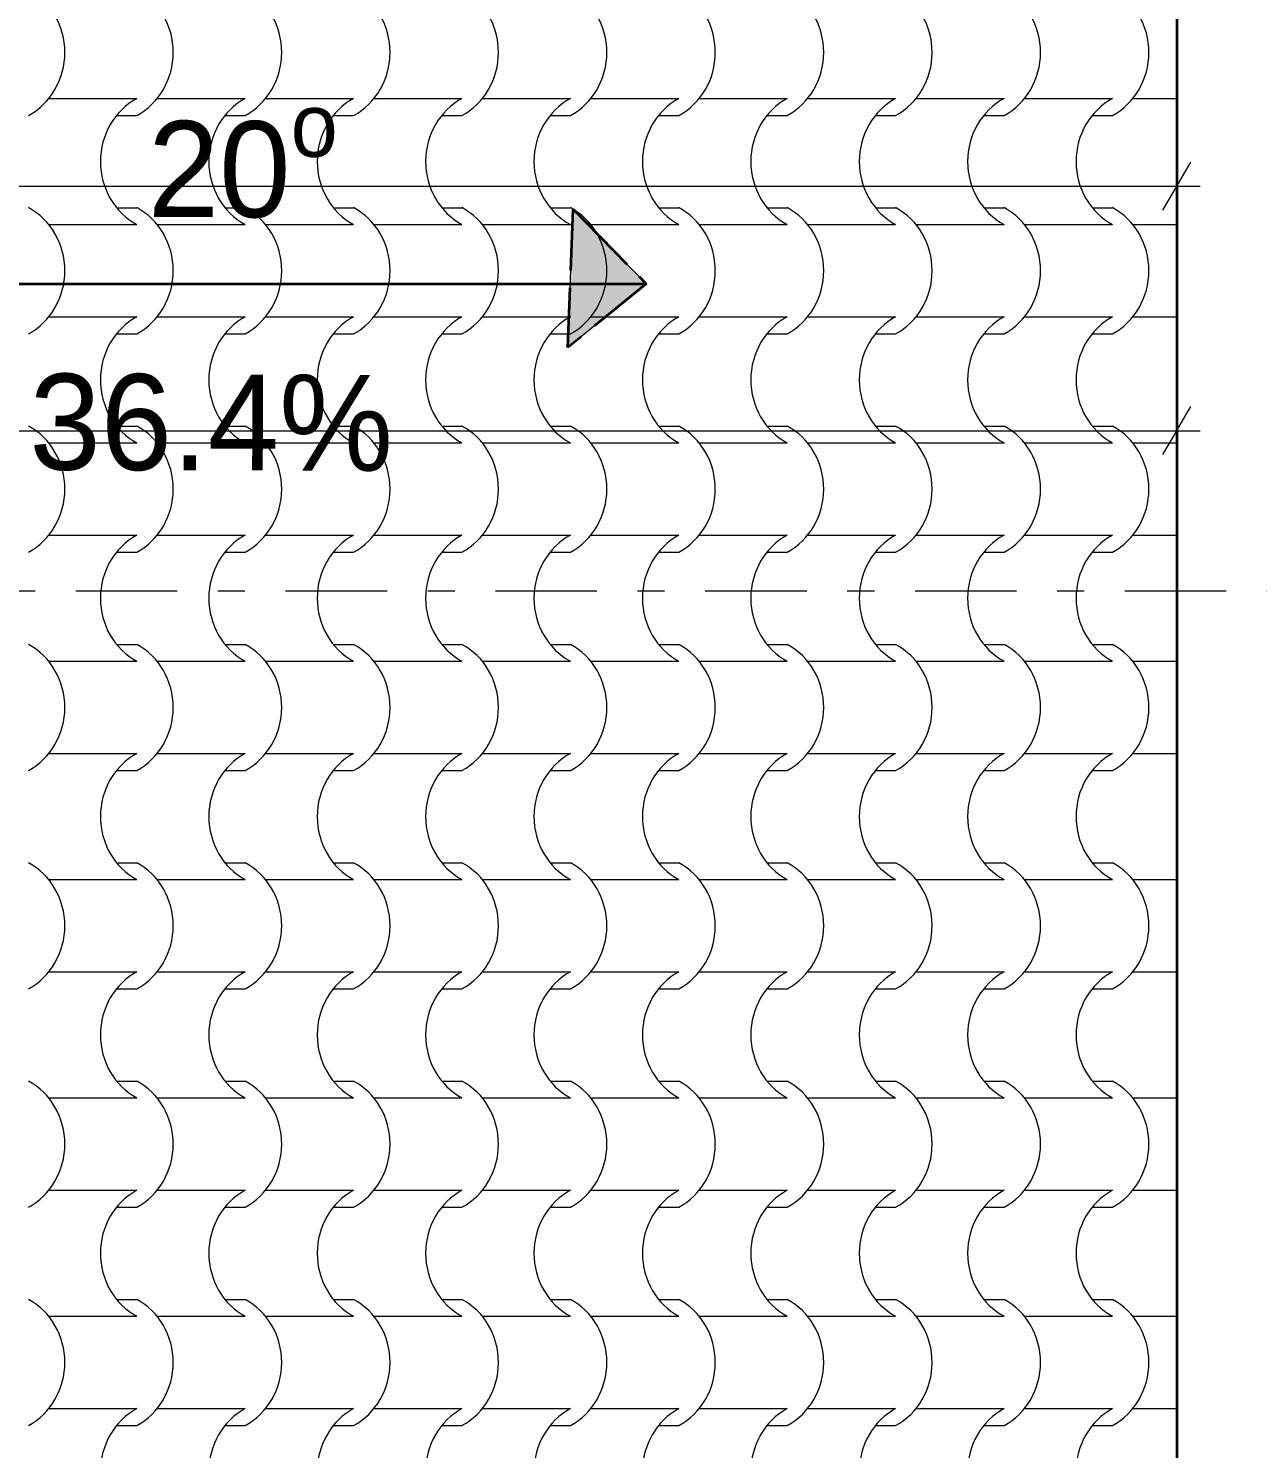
# Model space of a CAD drawing. Extents: x 1230 to 300706, y -1407 to 36108.
# Drawn here: x 252223 to 253824, y 9108 to 10958 of the extents above; entities that cross this region are included whole.
import ezdxf

# ---------------------------------------------------------------- set-up
doc = ezdxf.new("R2010")
doc.units = 0
doc.header["$LTSCALE"] = 5
doc.header["$MEASUREMENT"] = 0
doc.set_wipeout_variables(frame=1)
for name, pattern in [('- Двойно прекъснати линии', [1093.611073, 529.166651, -211.666656, 141.111112, -211.666656]), ('- Прекъснати линия', [423.333333, 211.666667, -211.666667]), ('- Скирити линии', [245, 200, -45]), ('Wipeout_Contour', [100000, 0, -100000])]:
    doc.linetypes.add(name, pattern=pattern)
for name, color, linetype, lineweight in [('1', 255, 'Continuous', 13), ('102', 254, 'Continuous', 15), ('41', 7, 'Continuous', 35), ('46', 9, 'Continuous', 35), ('85', 254, 'Continuous', 20)]:
    doc.layers.add(name, color=color, linetype=linetype, lineweight=lineweight)
doc.layers.add('65', color=7, linetype='Continuous', lineweight=20, true_color=0x4e4e4e)
doc.styles.add('GENERATED_STYLE_4', font='arial.ttf')

# ---------------------------------------------------------------- blocks, each defined once
blk = doc.blocks.new('*X46')
at = {"layer": '102', "color": 254, "linetype": 'Continuous', "lineweight": 15}
for p, q in [((329.972, 172.83), (331.117, 172.83)), ((331.117, 172.83), (332.263, 172.83)), ((332.797, 172.83), (333.943, 172.83)), ((333.943, 172.83), (335.089, 172.83)), ((335.622, 172.83), (336.768, 172.83)), ((336.768, 172.83), (337.914, 172.83)), ((338.448, 172.83), (339.594, 172.83)), ((339.594, 172.83), (340.739, 172.83)), ((341.273, 172.83), (342.419, 172.83)), ((342.419, 172.83), (343.565, 172.83)), ((344.099, 172.83), (345.244, 172.83)), ((345.244, 172.83), (346.39, 172.83)), ((346.924, 172.83), (348.07, 172.83)), ((348.07, 172.83), (349.216, 172.83)), ((349.749, 172.83), (350.895, 172.83)), ((350.895, 172.83), (352.041, 172.83)), ((352.575, 172.83), (353.721, 172.83)), ((353.721, 172.83), (354.866, 172.83)), ((355.4, 172.83), (356.546, 172.83)), ((356.546, 172.83), (357.692, 172.83)), ((358.225, 172.83), (359.371, 172.83)), ((331.736, 172.39), (332.263, 172.39)), ((334.562, 172.39), (335.089, 172.39)), ((337.387, 172.39), (337.914, 172.39)), ((340.213, 172.39), (340.739, 172.39)), ((343.038, 172.39), (343.565, 172.39)), ((345.863, 172.39), (346.39, 172.39)), ((348.689, 172.39), (349.216, 172.39)), ((351.514, 172.39), (352.041, 172.39)), ((354.34, 172.39), (354.866, 172.39)), ((357.165, 172.39), (357.692, 172.39)), ((331.736, 169.985), (332.263, 169.985)), ((334.562, 169.985), (335.089, 169.985)), ((337.387, 169.985), (337.914, 169.985)), ((340.213, 169.985), (340.739, 169.985)), ((343.038, 169.985), (343.565, 169.985)), ((345.863, 169.985), (346.39, 169.985)), ((348.689, 169.985), (349.216, 169.985)), ((351.514, 169.985), (352.041, 169.985)), ((354.34, 169.985), (354.866, 169.985)), ((357.165, 169.985), (357.692, 169.985)), ((329.972, 169.545), (331.117, 169.545)), ((331.117, 169.545), (332.263, 169.545)), ((332.797, 169.545), (333.943, 169.545)), ((333.943, 169.545), (335.089, 169.545)), ((335.622, 169.545), (336.768, 169.545)), ((336.768, 169.545), (337.914, 169.545)), ((338.448, 169.545), (339.594, 169.545)), ((339.594, 169.545), (340.739, 169.545)), ((341.273, 169.545), (342.419, 169.545)), ((342.419, 169.545), (343.565, 169.545)), ((344.099, 169.545), (345.244, 169.545)), ((345.244, 169.545), (346.39, 169.545)), ((346.924, 169.545), (348.07, 169.545)), ((348.07, 169.545), (349.216, 169.545)), ((349.749, 169.545), (350.895, 169.545)), ((350.895, 169.545), (352.041, 169.545)), ((352.575, 169.545), (353.721, 169.545)), ((353.721, 169.545), (354.866, 169.545)), ((355.4, 169.545), (356.546, 169.545)), ((356.546, 169.545), (357.692, 169.545)), ((358.225, 169.545), (359.371, 169.545)), ((329.972, 167.14), (331.117, 167.14)), ((331.117, 167.14), (332.263, 167.14)), ((332.797, 167.14), (333.943, 167.14)), ((333.943, 167.14), (335.089, 167.14)), ((335.622, 167.14), (336.768, 167.14)), ((336.768, 167.14), (337.914, 167.14)), ((338.448, 167.14), (339.594, 167.14)), ((339.594, 167.14), (340.739, 167.14)), ((341.273, 167.14), (342.419, 167.14)), ((342.419, 167.14), (343.565, 167.14)), ((344.099, 167.14), (345.244, 167.14)), ((345.244, 167.14), (346.39, 167.14)), ((346.924, 167.14), (348.07, 167.14)), ((348.07, 167.14), (349.216, 167.14)), ((349.749, 167.14), (350.895, 167.14)), ((350.895, 167.14), (352.041, 167.14)), ((352.575, 167.14), (353.721, 167.14)), ((353.721, 167.14), (354.866, 167.14)), ((355.4, 167.14), (356.546, 167.14)), ((356.546, 167.14), (357.692, 167.14)), ((358.225, 167.14), (359.371, 167.14)), ((331.736, 166.7), (332.263, 166.7)), ((334.562, 166.7), (335.089, 166.7)), ((337.387, 166.7), (337.914, 166.7)), ((340.213, 166.7), (340.739, 166.7)), ((343.038, 166.7), (343.565, 166.7)), ((345.863, 166.7), (346.39, 166.7)), ((348.689, 166.7), (349.216, 166.7)), ((351.514, 166.7), (352.041, 166.7)), ((354.34, 166.7), (354.866, 166.7)), ((357.165, 166.7), (357.692, 166.7)), ((331.736, 164.295), (332.263, 164.295)), ((334.562, 164.295), (335.089, 164.295)), ((337.387, 164.295), (337.914, 164.295)), ((340.213, 164.295), (340.739, 164.295)), ((343.038, 164.295), (343.565, 164.295)), ((345.863, 164.295), (346.39, 164.295)), ((348.689, 164.295), (349.216, 164.295)), ((351.514, 164.295), (352.041, 164.295)), ((354.34, 164.295), (354.866, 164.295)), ((357.165, 164.295), (357.692, 164.295)), ((329.972, 163.855), (331.117, 163.855)), ((331.117, 163.855), (332.263, 163.855)), ((332.797, 163.855), (333.943, 163.855)), ((333.943, 163.855), (335.089, 163.855)), ((335.622, 163.855), (336.768, 163.855)), ((336.768, 163.855), (337.914, 163.855)), ((338.448, 163.855), (339.594, 163.855)), ((339.594, 163.855), (340.739, 163.855)), ((341.273, 163.855), (342.419, 163.855)), ((342.419, 163.855), (343.565, 163.855)), ((344.099, 163.855), (345.244, 163.855)), ((345.244, 163.855), (346.39, 163.855)), ((346.924, 163.855), (348.07, 163.855)), ((348.07, 163.855), (349.216, 163.855)), ((349.749, 163.855), (350.895, 163.855)), ((350.895, 163.855), (352.041, 163.855)), ((352.575, 163.855), (353.721, 163.855)), ((353.721, 163.855), (354.866, 163.855)), ((355.4, 163.855), (356.546, 163.855)), ((356.546, 163.855), (357.692, 163.855)), ((358.225, 163.855), (359.371, 163.855)), ((329.972, 161.451), (331.117, 161.451)), ((331.117, 161.451), (332.263, 161.451)), ((332.797, 161.451), (333.943, 161.451)), ((333.943, 161.451), (335.089, 161.451)), ((335.622, 161.451), (336.768, 161.451)), ((336.768, 161.451), (337.914, 161.451)), ((338.448, 161.451), (339.594, 161.451)), ((339.594, 161.451), (340.739, 161.451)), ((341.273, 161.451), (342.419, 161.451)), ((342.419, 161.451), (343.565, 161.451)), ((344.099, 161.451), (345.244, 161.451)), ((345.244, 161.451), (346.39, 161.451)), ((346.924, 161.451), (348.07, 161.451)), ((348.07, 161.451), (349.216, 161.451)), ((349.749, 161.451), (350.895, 161.451)), ((350.895, 161.451), (352.041, 161.451)), ((352.575, 161.451), (353.721, 161.451)), ((353.721, 161.451), (354.866, 161.451)), ((355.4, 161.451), (356.546, 161.451)), ((356.546, 161.451), (357.692, 161.451)), ((358.225, 161.451), (359.371, 161.451)), ((331.736, 161.011), (332.263, 161.011)), ((334.562, 161.011), (335.089, 161.011)), ((337.387, 161.011), (337.914, 161.011)), ((340.213, 161.011), (340.739, 161.011)), ((343.038, 161.011), (343.565, 161.011)), ((345.863, 161.011), (346.39, 161.011)), ((348.689, 161.011), (349.216, 161.011)), ((351.514, 161.011), (352.041, 161.011)), ((354.34, 161.011), (354.866, 161.011)), ((357.165, 161.011), (357.692, 161.011)), ((331.736, 158.606), (332.263, 158.606)), ((334.562, 158.606), (335.089, 158.606)), ((337.387, 158.606), (337.914, 158.606)), ((340.213, 158.606), (340.739, 158.606)), ((343.038, 158.606), (343.565, 158.606)), ((345.863, 158.606), (346.39, 158.606)), ((348.689, 158.606), (349.216, 158.606)), ((351.514, 158.606), (352.041, 158.606)), ((354.34, 158.606), (354.866, 158.606)), ((357.165, 158.606), (357.692, 158.606)), ((329.972, 158.166), (331.117, 158.166)), ((331.117, 158.166), (332.263, 158.166)), ((332.797, 158.166), (333.943, 158.166)), ((333.943, 158.166), (335.089, 158.166)), ((335.622, 158.166), (336.768, 158.166)), ((336.768, 158.166), (337.914, 158.166)), ((338.448, 158.166), (339.594, 158.166)), ((339.594, 158.166), (340.739, 158.166)), ((341.273, 158.166), (342.419, 158.166)), ((342.419, 158.166), (343.565, 158.166)), ((344.099, 158.166), (345.244, 158.166)), ((345.244, 158.166), (346.39, 158.166)), ((346.924, 158.166), (348.07, 158.166)), ((348.07, 158.166), (349.216, 158.166)), ((349.749, 158.166), (350.895, 158.166)), ((350.895, 158.166), (352.041, 158.166)), ((352.575, 158.166), (353.721, 158.166)), ((353.721, 158.166), (354.866, 158.166)), ((355.4, 158.166), (356.546, 158.166)), ((356.546, 158.166), (357.692, 158.166)), ((358.225, 158.166), (359.371, 158.166)), ((329.972, 155.761), (331.117, 155.761)), ((331.117, 155.761), (332.263, 155.761)), ((332.797, 155.761), (333.943, 155.761)), ((333.943, 155.761), (335.089, 155.761)), ((335.622, 155.761), (336.768, 155.761)), ((336.768, 155.761), (337.914, 155.761)), ((338.448, 155.761), (339.594, 155.761)), ((339.594, 155.761), (340.739, 155.761)), ((341.273, 155.761), (342.419, 155.761)), ((342.419, 155.761), (343.565, 155.761)), ((344.099, 155.761), (345.244, 155.761)), ((345.244, 155.761), (346.39, 155.761)), ((346.924, 155.761), (348.07, 155.761)), ((348.07, 155.761), (349.216, 155.761)), ((349.749, 155.761), (350.895, 155.761)), ((350.895, 155.761), (352.041, 155.761)), ((352.575, 155.761), (353.721, 155.761)), ((353.721, 155.761), (354.866, 155.761)), ((355.4, 155.761), (356.546, 155.761)), ((356.546, 155.761), (357.692, 155.761)), ((358.225, 155.761), (359.371, 155.761)), ((331.736, 155.321), (332.263, 155.321)), ((334.562, 155.321), (335.089, 155.321)), ((337.387, 155.321), (337.914, 155.321)), ((340.213, 155.321), (340.739, 155.321)), ((343.038, 155.321), (343.565, 155.321)), ((345.863, 155.321), (346.39, 155.321)), ((348.689, 155.321), (349.216, 155.321)), ((351.514, 155.321), (352.041, 155.321)), ((354.34, 155.321), (354.866, 155.321)), ((357.165, 155.321), (357.692, 155.321)), ((331.736, 152.916), (332.263, 152.916)), ((334.562, 152.916), (335.089, 152.916)), ((337.387, 152.916), (337.914, 152.916)), ((340.213, 152.916), (340.739, 152.916)), ((343.038, 152.916), (343.565, 152.916)), ((345.863, 152.916), (346.39, 152.916)), ((348.689, 152.916), (349.216, 152.916)), ((351.514, 152.916), (352.041, 152.916)), ((354.34, 152.916), (354.866, 152.916)), ((357.165, 152.916), (357.692, 152.916)), ((329.972, 152.476), (331.117, 152.476)), ((331.117, 152.476), (332.263, 152.476)), ((332.797, 152.476), (333.943, 152.476)), ((333.943, 152.476), (335.089, 152.476)), ((335.622, 152.476), (336.768, 152.476)), ((336.768, 152.476), (337.914, 152.476)), ((338.448, 152.476), (339.594, 152.476)), ((339.594, 152.476), (340.739, 152.476)), ((341.273, 152.476), (342.419, 152.476)), ((342.419, 152.476), (343.565, 152.476)), ((344.099, 152.476), (345.244, 152.476)), ((345.244, 152.476), (346.39, 152.476)), ((346.924, 152.476), (348.07, 152.476)), ((348.07, 152.476), (349.216, 152.476)), ((349.749, 152.476), (350.895, 152.476)), ((350.895, 152.476), (352.041, 152.476)), ((352.575, 152.476), (353.721, 152.476)), ((353.721, 152.476), (354.866, 152.476)), ((355.4, 152.476), (356.546, 152.476)), ((356.546, 152.476), (357.692, 152.476)), ((358.225, 152.476), (359.371, 152.476)), ((329.972, 150.071), (331.117, 150.071)), ((331.117, 150.071), (332.263, 150.071)), ((332.797, 150.071), (333.943, 150.071)), ((333.943, 150.071), (335.089, 150.071)), ((335.622, 150.071), (336.768, 150.071)), ((336.768, 150.071), (337.914, 150.071)), ((338.448, 150.071), (339.594, 150.071)), ((339.594, 150.071), (340.739, 150.071)), ((341.273, 150.071), (342.419, 150.071)), ((342.419, 150.071), (343.565, 150.071)), ((344.099, 150.071), (345.244, 150.071)), ((345.244, 150.071), (346.39, 150.071)), ((346.924, 150.071), (348.07, 150.071)), ((348.07, 150.071), (349.216, 150.071)), ((349.749, 150.071), (350.895, 150.071)), ((350.895, 150.071), (352.041, 150.071)), ((352.575, 150.071), (353.721, 150.071)), ((353.721, 150.071), (354.866, 150.071)), ((355.4, 150.071), (356.546, 150.071)), ((356.546, 150.071), (357.692, 150.071)), ((358.225, 150.071), (359.371, 150.071)), ((331.736, 149.631), (332.263, 149.631)), ((334.562, 149.631), (335.089, 149.631)), ((337.387, 149.631), (337.914, 149.631)), ((340.213, 149.631), (340.739, 149.631)), ((343.038, 149.631), (343.565, 149.631)), ((345.863, 149.631), (346.39, 149.631)), ((348.689, 149.631), (349.216, 149.631)), ((351.514, 149.631), (352.041, 149.631)), ((354.34, 149.631), (354.866, 149.631)), ((357.165, 149.631), (357.692, 149.631)), ((331.736, 147.227), (332.263, 147.227)), ((334.562, 147.227), (335.089, 147.227)), ((337.387, 147.227), (337.914, 147.227)), ((340.213, 147.227), (340.739, 147.227)), ((343.038, 147.227), (343.565, 147.227)), ((345.863, 147.227), (346.39, 147.227)), ((348.689, 147.227), (349.216, 147.227)), ((351.514, 147.227), (352.041, 147.227)), ((354.34, 147.227), (354.866, 147.227)), ((357.165, 147.227), (357.692, 147.227)), ((329.972, 146.787), (331.117, 146.787)), ((331.117, 146.787), (332.263, 146.787)), ((332.797, 146.787), (333.943, 146.787)), ((333.943, 146.787), (335.089, 146.787)), ((335.622, 146.787), (336.768, 146.787)), ((336.768, 146.787), (337.914, 146.787)), ((338.448, 146.787), (339.594, 146.787)), ((339.594, 146.787), (340.739, 146.787)), ((341.273, 146.787), (342.419, 146.787)), ((342.419, 146.787), (343.565, 146.787)), ((344.099, 146.787), (345.244, 146.787)), ((345.244, 146.787), (346.39, 146.787)), ((346.924, 146.787), (348.07, 146.787)), ((348.07, 146.787), (349.216, 146.787)), ((349.749, 146.787), (350.895, 146.787)), ((350.895, 146.787), (352.041, 146.787)), ((352.575, 146.787), (353.721, 146.787)), ((353.721, 146.787), (354.866, 146.787)), ((355.4, 146.787), (356.546, 146.787)), ((356.546, 146.787), (357.692, 146.787)), ((358.225, 146.787), (359.371, 146.787)), ((329.972, 144.382), (331.117, 144.382)), ((331.117, 144.382), (332.263, 144.382)), ((332.797, 144.382), (333.943, 144.382)), ((333.943, 144.382), (335.089, 144.382)), ((335.622, 144.382), (336.768, 144.382)), ((336.768, 144.382), (337.914, 144.382)), ((338.448, 144.382), (339.594, 144.382)), ((339.594, 144.382), (340.739, 144.382)), ((341.273, 144.382), (342.419, 144.382)), ((342.419, 144.382), (343.565, 144.382)), ((344.099, 144.382), (345.244, 144.382)), ((345.244, 144.382), (346.39, 144.382)), ((346.924, 144.382), (348.07, 144.382)), ((348.07, 144.382), (349.216, 144.382)), ((349.749, 144.382), (350.895, 144.382)), ((350.895, 144.382), (352.041, 144.382)), ((352.575, 144.382), (353.721, 144.382)), ((353.721, 144.382), (354.866, 144.382)), ((355.4, 144.382), (356.546, 144.382)), ((356.546, 144.382), (357.692, 144.382)), ((358.225, 144.382), (359.371, 144.382)), ((331.736, 143.942), (332.263, 143.942)), ((334.562, 143.942), (335.089, 143.942)), ((337.387, 143.942), (337.914, 143.942)), ((340.213, 143.942), (340.739, 143.942)), ((343.038, 143.942), (343.565, 143.942)), ((345.863, 143.942), (346.39, 143.942)), ((348.689, 143.942), (349.216, 143.942)), ((351.514, 143.942), (352.041, 143.942)), ((354.34, 143.942), (354.866, 143.942)), ((357.165, 143.942), (357.692, 143.942)), ((331.736, 141.537), (332.263, 141.537)), ((334.562, 141.537), (335.089, 141.537)), ((337.387, 141.537), (337.914, 141.537)), ((340.213, 141.537), (340.739, 141.537)), ((343.038, 141.537), (343.565, 141.537)), ((345.863, 141.537), (346.39, 141.537)), ((348.689, 141.537), (349.216, 141.537)), ((351.514, 141.537), (352.041, 141.537)), ((354.34, 141.537), (354.866, 141.537)), ((357.165, 141.537), (357.692, 141.537)), ((329.972, 141.097), (331.117, 141.097)), ((331.117, 141.097), (332.263, 141.097)), ((332.797, 141.097), (333.943, 141.097)), ((333.943, 141.097), (335.089, 141.097)), ((335.622, 141.097), (336.768, 141.097)), ((336.768, 141.097), (337.914, 141.097)), ((338.448, 141.097), (339.594, 141.097)), ((339.594, 141.097), (340.739, 141.097)), ((341.273, 141.097), (342.419, 141.097)), ((342.419, 141.097), (343.565, 141.097)), ((344.099, 141.097), (345.244, 141.097)), ((345.244, 141.097), (346.39, 141.097)), ((346.924, 141.097), (348.07, 141.097)), ((348.07, 141.097), (349.216, 141.097)), ((349.749, 141.097), (350.895, 141.097)), ((350.895, 141.097), (352.041, 141.097)), ((352.575, 141.097), (353.721, 141.097)), ((353.721, 141.097), (354.866, 141.097)), ((355.4, 141.097), (356.546, 141.097)), ((356.546, 141.097), (357.692, 141.097)), ((358.225, 141.097), (359.371, 141.097)), ((329.972, 138.692), (331.117, 138.692)), ((331.117, 138.692), (332.263, 138.692)), ((332.797, 138.692), (333.943, 138.692)), ((333.943, 138.692), (335.089, 138.692)), ((335.622, 138.692), (336.768, 138.692)), ((336.768, 138.692), (337.914, 138.692)), ((338.448, 138.692), (339.594, 138.692)), ((339.594, 138.692), (340.739, 138.692)), ((341.273, 138.692), (342.419, 138.692)), ((342.419, 138.692), (343.565, 138.692)), ((344.099, 138.692), (345.244, 138.692)), ((345.244, 138.692), (346.39, 138.692)), ((346.924, 138.692), (348.07, 138.692)), ((348.07, 138.692), (349.216, 138.692)), ((349.749, 138.692), (350.895, 138.692)), ((350.895, 138.692), (352.041, 138.692)), ((352.575, 138.692), (353.721, 138.692)), ((353.721, 138.692), (354.866, 138.692)), ((355.4, 138.692), (356.546, 138.692)), ((356.546, 138.692), (357.692, 138.692)), ((358.225, 138.692), (359.371, 138.692)), ((331.736, 138.252), (332.263, 138.252)), ((334.562, 138.252), (335.089, 138.252)), ((337.387, 138.252), (337.914, 138.252)), ((340.213, 138.252), (340.739, 138.252)), ((343.038, 138.252), (343.565, 138.252)), ((345.863, 138.252), (346.39, 138.252)), ((348.689, 138.252), (349.216, 138.252)), ((351.514, 138.252), (352.041, 138.252)), ((354.34, 138.252), (354.866, 138.252)), ((357.165, 138.252), (357.692, 138.252))]:
    blk.add_line(p, q, dxfattribs=at)
for centre, major_axis, start_param, end_param in [((328.661, 174.032), (0, 1.839), 3.607672, 5.817106), ((331.487, 174.032), (0, 1.839), 3.607672, 5.817106), ((334.312, 174.032), (0, 1.839), 3.607672, 5.817106), ((337.138, 174.032), (0, 1.839), 3.607672, 5.817106), ((339.963, 174.032), (0, 1.839), 3.607672, 5.817106), ((342.788, 174.032), (0, 1.839), 3.607672, 5.817106), ((345.614, 174.032), (0, 1.839), 3.607672, 5.817106), ((348.439, 174.032), (0, 1.839), 3.607672, 5.817106), ((351.265, 174.032), (0, 1.839), 3.607672, 5.817106), ((354.09, 174.032), (0, 1.839), 3.607672, 5.817106), ((356.915, 174.032), (0, 1.839), 3.607672, 5.817106), ((333.052, 171.182), (0, 1.849), 0.471039, 1.56782), ((335.877, 171.182), (0, 1.849), 0.471039, 1.56782), ((338.703, 171.182), (0, 1.849), 0.471039, 1.56782), ((341.528, 171.182), (0, 1.849), 0.471039, 1.56782), ((344.353, 171.182), (0, 1.849), 0.471039, 1.56782), ((347.179, 171.182), (0, 1.849), 0.471039, 1.56782), ((350.004, 171.182), (0, 1.849), 0.471039, 1.56782), ((352.83, 171.182), (0, 1.849), 0.471039, 1.56782), ((355.655, 171.182), (0, 1.849), 0.471039, 1.56782), ((358.48, 171.182), (0, 1.849), 0.471039, 1.56782), ((333.052, 171.193), (0, 1.849), 1.573772, 2.670554), ((335.877, 171.193), (0, 1.849), 1.573772, 2.670554), ((338.703, 171.193), (0, 1.849), 1.573772, 2.670554), ((341.528, 171.193), (0, 1.849), 1.573772, 2.670554), ((344.353, 171.193), (0, 1.849), 1.573772, 2.670554), ((347.179, 171.193), (0, 1.849), 1.573772, 2.670554), ((350.004, 171.193), (0, 1.849), 1.573772, 2.670554), ((352.83, 171.193), (0, 1.849), 1.573772, 2.670554), ((355.655, 171.193), (0, 1.849), 1.573772, 2.670554), ((358.48, 171.193), (0, 1.849), 1.573772, 2.670554), ((328.661, 168.343), (0, 1.839), 3.607672, 5.817106), ((331.487, 168.343), (0, 1.839), 3.607672, 5.817106), ((334.312, 168.343), (0, 1.839), 3.607672, 5.817106), ((337.138, 168.343), (0, 1.839), 3.607672, 5.817106), ((339.963, 168.343), (0, 1.839), 3.607672, 5.817106), ((342.788, 168.343), (0, 1.839), 3.607672, 5.817106), ((345.614, 168.343), (0, 1.839), 3.607672, 5.817106), ((348.439, 168.343), (0, 1.839), 3.607672, 5.817106), ((351.265, 168.343), (0, 1.839), 3.607672, 5.817106), ((354.09, 168.343), (0, 1.839), 3.607672, 5.817106), ((356.915, 168.343), (0, 1.839), 3.607672, 5.817106), ((333.052, 165.492), (0, 1.849), 0.471039, 1.56782), ((335.877, 165.492), (0, 1.849), 0.471039, 1.56782), ((338.703, 165.492), (0, 1.849), 0.471039, 1.56782), ((341.528, 165.492), (0, 1.849), 0.471039, 1.56782), ((344.353, 165.492), (0, 1.849), 0.471039, 1.56782), ((347.179, 165.492), (0, 1.849), 0.471039, 1.56782), ((350.004, 165.492), (0, 1.849), 0.471039, 1.56782), ((352.83, 165.492), (0, 1.849), 0.471039, 1.56782), ((355.655, 165.492), (0, 1.849), 0.471039, 1.56782), ((358.48, 165.492), (0, 1.849), 0.471039, 1.56782), ((333.052, 165.503), (0, 1.849), 1.573772, 2.670554), ((335.877, 165.503), (0, 1.849), 1.573772, 2.670554), ((338.703, 165.503), (0, 1.849), 1.573772, 2.670554), ((341.528, 165.503), (0, 1.849), 1.573772, 2.670554), ((344.353, 165.503), (0, 1.849), 1.573772, 2.670554), ((347.179, 165.503), (0, 1.849), 1.573772, 2.670554), ((350.004, 165.503), (0, 1.849), 1.573772, 2.670554), ((352.83, 165.503), (0, 1.849), 1.573772, 2.670554), ((355.655, 165.503), (0, 1.849), 1.573772, 2.670554), ((358.48, 165.503), (0, 1.849), 1.573772, 2.670554), ((328.661, 162.653), (0, 1.839), 3.607672, 5.817106), ((331.487, 162.653), (0, 1.839), 3.607672, 5.817106), ((334.312, 162.653), (0, 1.839), 3.607672, 5.817106), ((337.138, 162.653), (0, 1.839), 3.607672, 5.817106), ((339.963, 162.653), (0, 1.839), 3.607672, 5.817106), ((342.788, 162.653), (0, 1.839), 3.607672, 5.817106), ((345.614, 162.653), (0, 1.839), 3.607672, 5.817106), ((348.439, 162.653), (0, 1.839), 3.607672, 5.817106), ((351.265, 162.653), (0, 1.839), 3.607672, 5.817106), ((354.09, 162.653), (0, 1.839), 3.607672, 5.817106), ((356.915, 162.653), (0, 1.839), 3.607672, 5.817106), ((333.052, 159.803), (0, 1.849), 0.471039, 1.56782), ((335.877, 159.803), (0, 1.849), 0.471039, 1.56782), ((338.703, 159.803), (0, 1.849), 0.471039, 1.56782), ((341.528, 159.803), (0, 1.849), 0.471039, 1.56782), ((344.353, 159.803), (0, 1.849), 0.471039, 1.56782), ((347.179, 159.803), (0, 1.849), 0.471039, 1.56782), ((350.004, 159.803), (0, 1.849), 0.471039, 1.56782), ((352.83, 159.803), (0, 1.849), 0.471039, 1.56782), ((355.655, 159.803), (0, 1.849), 0.471039, 1.56782), ((358.48, 159.803), (0, 1.849), 0.471039, 1.56782), ((333.052, 159.814), (0, 1.849), 1.573772, 2.670554), ((335.877, 159.814), (0, 1.849), 1.573772, 2.670554), ((338.703, 159.814), (0, 1.849), 1.573772, 2.670554), ((341.528, 159.814), (0, 1.849), 1.573772, 2.670554), ((344.353, 159.814), (0, 1.849), 1.573772, 2.670554), ((347.179, 159.814), (0, 1.849), 1.573772, 2.670554), ((350.004, 159.814), (0, 1.849), 1.573772, 2.670554), ((352.83, 159.814), (0, 1.849), 1.573772, 2.670554), ((355.655, 159.814), (0, 1.849), 1.573772, 2.670554), ((358.48, 159.814), (0, 1.849), 1.573772, 2.670554), ((328.661, 156.963), (0, 1.839), 3.607672, 5.817106), ((331.487, 156.963), (0, 1.839), 3.607672, 5.817106), ((334.312, 156.963), (0, 1.839), 3.607672, 5.817106), ((337.138, 156.963), (0, 1.839), 3.607672, 5.817106), ((339.963, 156.963), (0, 1.839), 3.607672, 5.817106), ((342.788, 156.963), (0, 1.839), 3.607672, 5.817106), ((345.614, 156.963), (0, 1.839), 3.607672, 5.817106), ((348.439, 156.963), (0, 1.839), 3.607672, 5.817106), ((351.265, 156.963), (0, 1.839), 3.607672, 5.817106), ((354.09, 156.963), (0, 1.839), 3.607672, 5.817106), ((356.915, 156.963), (0, 1.839), 3.607672, 5.817106), ((333.052, 154.113), (0, 1.849), 0.471039, 1.56782), ((335.877, 154.113), (0, 1.849), 0.471039, 1.56782), ((338.703, 154.113), (0, 1.849), 0.471039, 1.56782), ((341.528, 154.113), (0, 1.849), 0.471039, 1.56782), ((344.353, 154.113), (0, 1.849), 0.471039, 1.56782), ((347.179, 154.113), (0, 1.849), 0.471039, 1.56782), ((350.004, 154.113), (0, 1.849), 0.471039, 1.56782), ((352.83, 154.113), (0, 1.849), 0.471039, 1.56782), ((355.655, 154.113), (0, 1.849), 0.471039, 1.56782), ((358.48, 154.113), (0, 1.849), 0.471039, 1.56782), ((333.052, 154.124), (0, 1.849), 1.573772, 2.670554), ((335.877, 154.124), (0, 1.849), 1.573772, 2.670554), ((338.703, 154.124), (0, 1.849), 1.573772, 2.670554), ((341.528, 154.124), (0, 1.849), 1.573772, 2.670554), ((344.353, 154.124), (0, 1.849), 1.573772, 2.670554), ((347.179, 154.124), (0, 1.849), 1.573772, 2.670554), ((350.004, 154.124), (0, 1.849), 1.573772, 2.670554), ((352.83, 154.124), (0, 1.849), 1.573772, 2.670554), ((355.655, 154.124), (0, 1.849), 1.573772, 2.670554), ((358.48, 154.124), (0, 1.849), 1.573772, 2.670554), ((328.661, 151.274), (0, 1.839), 3.607672, 5.817106), ((331.487, 151.274), (0, 1.839), 3.607672, 5.817106), ((334.312, 151.274), (0, 1.839), 3.607672, 5.817106), ((337.138, 151.274), (0, 1.839), 3.607672, 5.817106), ((339.963, 151.274), (0, 1.839), 3.607672, 5.817106), ((342.788, 151.274), (0, 1.839), 3.607672, 5.817106), ((345.614, 151.274), (0, 1.839), 3.607672, 5.817106), ((348.439, 151.274), (0, 1.839), 3.607672, 5.817106), ((351.265, 151.274), (0, 1.839), 3.607672, 5.817106), ((354.09, 151.274), (0, 1.839), 3.607672, 5.817106), ((356.915, 151.274), (0, 1.839), 3.607672, 5.817106), ((333.052, 148.424), (0, 1.849), 0.471039, 1.56782), ((335.877, 148.424), (0, 1.849), 0.471039, 1.56782), ((338.703, 148.424), (0, 1.849), 0.471039, 1.56782), ((341.528, 148.424), (0, 1.849), 0.471039, 1.56782), ((344.353, 148.424), (0, 1.849), 0.471039, 1.56782), ((347.179, 148.424), (0, 1.849), 0.471039, 1.56782), ((350.004, 148.424), (0, 1.849), 0.471039, 1.56782), ((352.83, 148.424), (0, 1.849), 0.471039, 1.56782), ((355.655, 148.424), (0, 1.849), 0.471039, 1.56782), ((358.48, 148.424), (0, 1.849), 0.471039, 1.56782), ((333.052, 148.435), (0, 1.849), 1.573772, 2.670554), ((335.877, 148.435), (0, 1.849), 1.573772, 2.670554), ((338.703, 148.435), (0, 1.849), 1.573772, 2.670554), ((341.528, 148.435), (0, 1.849), 1.573772, 2.670554), ((344.353, 148.435), (0, 1.849), 1.573772, 2.670554), ((347.179, 148.435), (0, 1.849), 1.573772, 2.670554), ((350.004, 148.435), (0, 1.849), 1.573772, 2.670554), ((352.83, 148.435), (0, 1.849), 1.573772, 2.670554), ((355.655, 148.435), (0, 1.849), 1.573772, 2.670554), ((358.48, 148.435), (0, 1.849), 1.573772, 2.670554), ((328.661, 145.584), (0, 1.839), 3.607672, 5.817106), ((331.487, 145.584), (0, 1.839), 3.607672, 5.817106), ((334.312, 145.584), (0, 1.839), 3.607672, 5.817106), ((337.138, 145.584), (0, 1.839), 3.607672, 5.817106), ((339.963, 145.584), (0, 1.839), 3.607672, 5.817106), ((342.788, 145.584), (0, 1.839), 3.607672, 5.817106), ((345.614, 145.584), (0, 1.839), 3.607672, 5.817106), ((348.439, 145.584), (0, 1.839), 3.607672, 5.817106), ((351.265, 145.584), (0, 1.839), 3.607672, 5.817106), ((354.09, 145.584), (0, 1.839), 3.607672, 5.817106), ((356.915, 145.584), (0, 1.839), 3.607672, 5.817106), ((333.052, 142.734), (0, 1.849), 0.471039, 1.56782), ((335.877, 142.734), (0, 1.849), 0.471039, 1.56782), ((338.703, 142.734), (0, 1.849), 0.471039, 1.56782), ((341.528, 142.734), (0, 1.849), 0.471039, 1.56782), ((344.353, 142.734), (0, 1.849), 0.471039, 1.56782), ((347.179, 142.734), (0, 1.849), 0.471039, 1.56782), ((350.004, 142.734), (0, 1.849), 0.471039, 1.56782), ((352.83, 142.734), (0, 1.849), 0.471039, 1.56782), ((355.655, 142.734), (0, 1.849), 0.471039, 1.56782), ((358.48, 142.734), (0, 1.849), 0.471039, 1.56782), ((333.052, 142.745), (0, 1.849), 1.573772, 2.670554), ((335.877, 142.745), (0, 1.849), 1.573772, 2.670554), ((338.703, 142.745), (0, 1.849), 1.573772, 2.670554), ((341.528, 142.745), (0, 1.849), 1.573772, 2.670554), ((344.353, 142.745), (0, 1.849), 1.573772, 2.670554), ((347.179, 142.745), (0, 1.849), 1.573772, 2.670554), ((350.004, 142.745), (0, 1.849), 1.573772, 2.670554), ((352.83, 142.745), (0, 1.849), 1.573772, 2.670554), ((355.655, 142.745), (0, 1.849), 1.573772, 2.670554), ((358.48, 142.745), (0, 1.849), 1.573772, 2.670554), ((328.661, 139.895), (0, 1.839), 3.607672, 5.817106), ((331.487, 139.895), (0, 1.839), 3.607672, 5.817106), ((334.312, 139.895), (0, 1.839), 3.607672, 5.817106), ((337.138, 139.895), (0, 1.839), 3.607672, 5.817106), ((339.963, 139.895), (0, 1.839), 3.607672, 5.817106), ((342.788, 139.895), (0, 1.839), 3.607672, 5.817106), ((345.614, 139.895), (0, 1.839), 3.607672, 5.817106), ((348.439, 139.895), (0, 1.839), 3.607672, 5.817106), ((351.265, 139.895), (0, 1.839), 3.607672, 5.817106), ((354.09, 139.895), (0, 1.839), 3.607672, 5.817106), ((356.915, 139.895), (0, 1.839), 3.607672, 5.817106), ((333.052, 137.044), (0, 1.849), 0.471039, 1.56782), ((335.877, 137.044), (0, 1.849), 0.471039, 1.56782), ((338.703, 137.044), (0, 1.849), 0.471039, 1.56782), ((341.528, 137.044), (0, 1.849), 0.471039, 1.56782), ((344.353, 137.044), (0, 1.849), 0.471039, 1.56782), ((347.179, 137.044), (0, 1.849), 0.471039, 1.56782), ((350.004, 137.044), (0, 1.849), 0.471039, 1.56782), ((352.83, 137.044), (0, 1.849), 0.471039, 1.56782), ((355.655, 137.044), (0, 1.849), 0.471039, 1.56782), ((358.48, 137.044), (0, 1.849), 0.471039, 1.56782)]:
    blk.add_ellipse(centre, major_axis=major_axis, ratio=0.939693, start_param=start_param, end_param=end_param, dxfattribs=at)

msp = doc.modelspace()

# ---------------------------------------------------------------- wipeouts: each hides what was drawn before it
at = {"color": 254, "linetype": 'Wipeout_Contour', "lineweight": 0, "ltscale": 1886.276001}
msp.add_wipeout([(252919.3, 13950.3), (246169.3, 13950.3), (246169.3, 7800.3), (246919.3, 7050.3), (252919.3, 7050.3), (249469.3, 10500.3)], dxfattribs=at)

# ---------------------------------------------------------------- next in the draw order: wipeouts: each hides what was drawn before it
at = {"color": 254, "linetype": 'Wipeout_Contour', "lineweight": 0, "ltscale": 1134.820648}
msp.add_wipeout([(253719.3, 13950.3), (250269.3, 10500.3), (253719.3, 7050.3)], dxfattribs=at)

# ---------------------------------------------------------------- next in the draw order: linework, layer by layer
at = {"layer": '41', "color": 7, "linetype": 'Continuous', "lineweight": 35, "ltscale": 0.1, "flags": 128}
msp.add_lwpolyline([(253719.3, 13950.3), (253719.3, 7050.3)], dxfattribs=at)

# ---------------------------------------------------------------- next in the draw order: block references
at = {"layer": '65', "color": 251, "linetype": 'Continuous', "lineweight": 20, "true_color": 0x4e4e4e, "xscale": 50.00002355911847, "yscale": 50.00002355911847, "zscale": 50.00002355911847}
msp.add_blockref('*X46', (235750.7, 2225.4), dxfattribs=at)

# ---------------------------------------------------------------- next in the draw order: wipeouts: each hides what was drawn before it
at = {"color": 254, "linetype": 'Wipeout_Contour', "lineweight": 0, "ltscale": 1383.389464}
msp.add_wipeout([(253719.3, 7050.3), (250269.3, 10500.3), (249469.3, 10500.3), (252919.3, 7050.3)], dxfattribs=at)

# ---------------------------------------------------------------- next in the draw order: linework, layer by layer
at = {"layer": '1', "linetype": '- Двойно прекъснати линии', "lineweight": 13, "ltscale": 0.05}
msp.add_line((239434.5, 10225.3), (254120, 10225.3), dxfattribs=at)
at = {"layer": '85', "linetype": 'Continuous', "lineweight": 20, "ltscale": 0.05}
for p, q in [((253719.3, 10387.2), (253719.3, 10481)), ((253701.2, 10402.9), (253737.3, 10465.4)), ((239419.3, 10434.1), (253719.3, 10434.1)), ((253719.3, 10434.1), (253749.8, 10434.1))]:
    msp.add_line(p, q, dxfattribs=at)

# ---------------------------------------------------------------- next in the draw order: wipeouts: each hides what was drawn before it
at = {"color": 254, "linetype": 'Wipeout_Contour', "lineweight": 0, "ltscale": 1499.526525}
msp.add_wipeout([(252919.3, 13950.3), (249469.3, 10500.3), (250269.3, 10500.3), (253719.3, 13950.3)], dxfattribs=at)

# ---------------------------------------------------------------- next in the draw order: hatches: boundary and pattern name
at = {"layer": '1', "linetype": 'Continuous', "lineweight": 13, "true_color": 0x2b2b2b}
msp.add_hatch(color=250, dxfattribs=at).paths.add_polyline_path([(252932.7, 10722.5), (252925.7, 10542.3), (253027.5, 10625.6)])

# ---------------------------------------------------------------- next in the draw order: linework, layer by layer
at = {"layer": '1', "color": 250, "linetype": 'Continuous', "lineweight": 13, "true_color": 0x2b2b2b, "flags": 128}
msp.add_lwpolyline([(252932.7, 10722.5), (253027.5, 10625.6), (252925.7, 10542.3)], close=True, dxfattribs=at)
at = {"layer": '41', "color": 7, "linetype": '- Прекъснати линия', "lineweight": 35, "ltscale": 0.1, "flags": 128}
msp.add_lwpolyline([(239919.3, 7050.3), (239919.3, 13950.3), (253719.3, 13950.3), (253719.3, 7050.3)], dxfattribs=at)
at = {"layer": '41', "color": 7, "linetype": '- Скирити линии', "lineweight": 35, "ltscale": 0.1, "flags": 128}
msp.add_lwpolyline([(252932.7, 10722.5), (253027.5, 10625.6), (252925.7, 10542.3)], close=True, dxfattribs=at)
at = {"layer": '41', "color": 7, "linetype": 'Continuous', "lineweight": 35, "ltscale": 0.1, "flags": 128}
msp.add_lwpolyline([(251991.8, 10625.6), (253027.5, 10625.6)], dxfattribs=at)
at = {"layer": '85', "linetype": 'Continuous', "lineweight": 20, "ltscale": 0.05}
for p, q in [((253719.3, 10705.8), (253719.3, 10799.6)), ((253701.2, 10721.5), (253737.3, 10784)), ((250269.3, 10752.7), (253719.3, 10752.7)), ((253719.3, 10752.7), (253749.8, 10752.7))]:
    msp.add_line(p, q, dxfattribs=at)

# ---------------------------------------------------------------- next in the draw order: texts
at = {"layer": '46', "color": 254, "linetype": 'Continuous', "lineweight": 35, "char_height": 125, "attachment_point": 5, "rotation": 359.7949, "style": 'GENERATED_STYLE_4'}
for s, insert in [('\\A1;{\\pqc;\\fCentury Gothic|b0|i0|c204|p34;20\\fCentury Gothic|b0|i0|c204|p34;\\A1{\\H.66x;\\Sо^  ;}}', (252502, 10774.8)), ('\\A1;{\\pqc;\\fCentury Gothic|b0|i0|c204|p34;36.4%}', (252461, 10444.1))]:
    msp.add_mtext(s, dxfattribs=dict(at, insert=insert))

doc.saveas('drawing.dxf')
